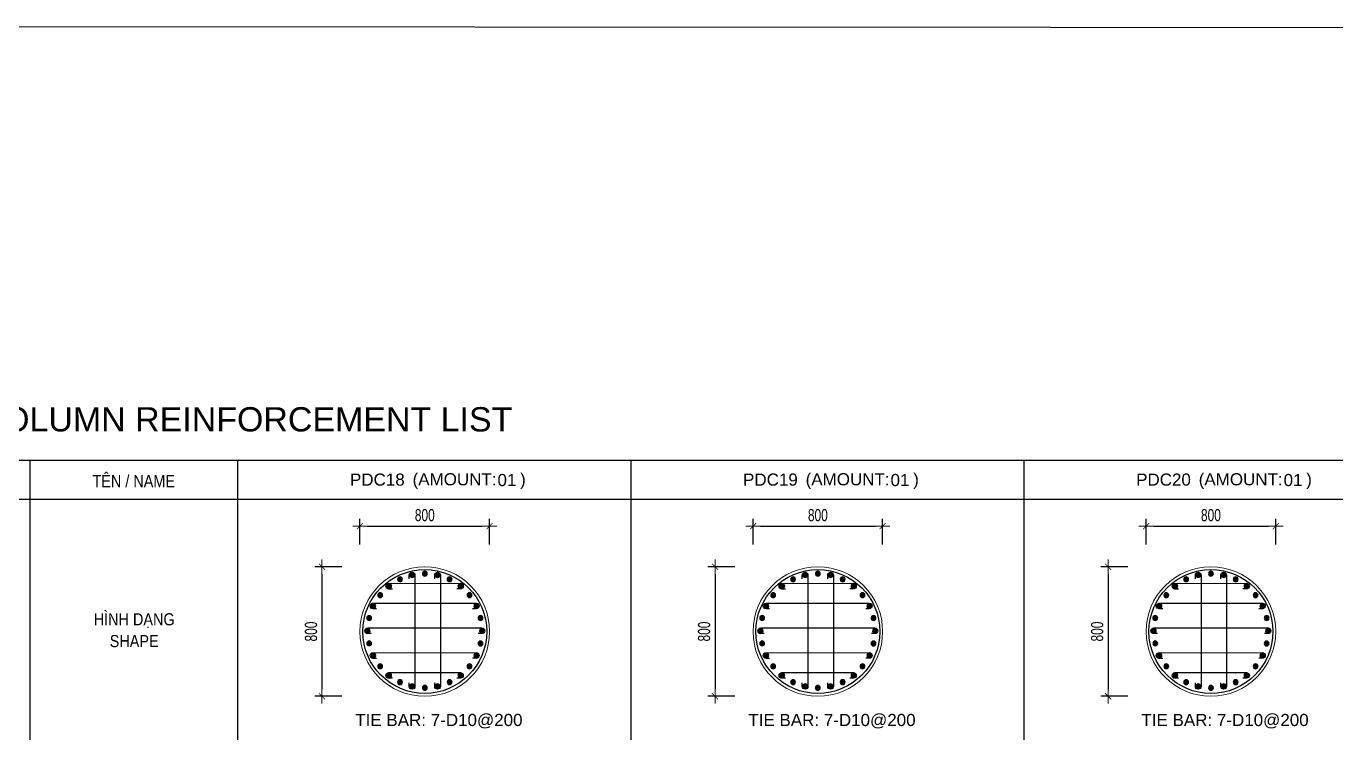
# Model space of a CAD drawing. Header units: millimetres. Extents: x 49323 to 538172, y -39336 to 181761.
# Drawn here: x 480936 to 489019, y 122442 to 126807 of the extents above; entities that cross this region are included whole.
import ezdxf
from ezdxf.enums import TextEntityAlignment as Align

# ---------------------------------------------------------------- set-up
doc = ezdxf.new("R2010")
doc.units = ezdxf.units.MM
doc.linetypes.add('CENTER2', pattern=[1.125, 0.75, -0.125, 0.125, -0.125])
doc.layers.get('Defpoints').update_dxf_attribs({"color": 151, "lineweight": 9})
for name, color, linetype in [('2', 2, 'Continuous'), ('A-ANNO-LEAD', 4, 'Continuous'), ('CEN', 1, 'CENTER2'), ('STL', 3, 'Continuous'), ('TIT1', 3, 'Continuous'), ('TXT', 3, 'Continuous')]:
    doc.layers.add(name, color=color, linetype=linetype)
for name, color, linetype, lineweight in [('NDC_S_CONTINUOUS', 3, 'Continuous', 20), ('NDC_S_DIM', 1, 'Continuous', 15), ('NDC_S_VN TEXT', 7, 'Continuous', 20)]:
    doc.layers.add(name, color=color, linetype=linetype, lineweight=lineweight)
doc.styles.add('ARIAL', font='arial.ttf', dxfattribs={"width": 0.8})
doc.styles.add('NDC_ARIAL', font='arial.ttf', dxfattribs={"width": 0.85})
doc.styles.add('NDC_DIM', font='', dxfattribs={"width": 0.75})
doc.styles.get('NDC_DIM').set_extended_font_data('Dotum')
doc.dimstyles.new('NDC_dim_30', dxfattribs={"dimscale": 30, "dimtxt": 2.5, "dimasz": 1.5, "dimexe": 1.5, "dimexo": 2.5, "dimgap": 1, "dimtad": 1, "dimdec": 0, "dimzin": 0, "dimdsep": 46, "dimtxsty": 'NDC_DIM', "dimblk": 'DIMMARK', "dimcen": 0.09, "dimdle": 1.2, "dimclrd": 1, "dimclre": 1, "dimclrt": 3, "dimadec": 0, "dimazin": 0, "dimtfac": 1, "dimtdec": 0, "dimtix": 1, "dimtofl": 0, "dimtmove": 0, "dimatfit": 3, "dimfxl": 8, "dimfxlon": 1, "dimtolj": 1, "dimtzin": 0, "dimarcsym": 0})

# ---------------------------------------------------------------- blocks, each defined once
blk = doc.blocks.new('DÁDAS')
at = {"layer": 'TIT1', "color": 2, "style": 'NDC_ARIAL'}
blk.add_text('(AMOUNT:     )', height=75, dxfattribs=at).set_placement((-42061.2, 55767.2), align=Align.MIDDLE)
blk = doc.blocks.new('DIMMARK')
at = {"layer": 'NDC_S_DIM', "color": 1}
blk.add_line((-1.5, 0), (1, 0), dxfattribs=at)
at = {"layer": 'NDC_S_DIM', "color": 2, "const_width": 0.1}
blk.add_lwpolyline([(-0.42, -0.42), (0.42, 0.42)], dxfattribs=at)
blk = doc.blocks.new('*D896')
at = {"layer": 'Defpoints', "color": 0, "ltscale": 40, "transparency": 16777216}
for p in [(488648.1, 123718.5), (487848.1, 123530.3), (488648.1, 123530.3)]:
    blk.add_point(p, dxfattribs=at)
at = {"layer": 'NDC_S_DIM', "color": 1, "lineweight": -2, "ltscale": 40, "transparency": 16777216}
for p, q in [((487848.1, 123605.3), (487848.1, 123763.5)), ((488648.1, 123605.3), (488648.1, 123763.5)), ((487893.1, 123718.5), (488603.1, 123718.5))]:
    blk.add_line(p, q, dxfattribs=at)
at = {"layer": 'NDC_S_DIM', "color": 1, "lineweight": -2, "ltscale": 40, "transparency": 16777216, "xscale": 45, "yscale": 45, "zscale": 45, "rotation": 180}
blk.add_blockref('DIMMARK', (487848.1, 123718.5), dxfattribs=at)
at = {"layer": 'NDC_S_DIM', "color": 1, "lineweight": -2, "ltscale": 40, "transparency": 16777216, "xscale": 45, "yscale": 45, "zscale": 45}
blk.add_blockref('DIMMARK', (488648.1, 123718.5), dxfattribs=at)
at = {"layer": 'NDC_S_DIM', "color": 3, "ltscale": 40, "transparency": 16777216, "insert": (488248.1, 123786.1), "char_height": 75, "attachment_point": 5, "style": 'NDC_DIM'}
blk.add_mtext('\\A1;800', dxfattribs=at)
blk = doc.blocks.new('*D897')
at = {"layer": 'Defpoints', "color": 0, "ltscale": 40, "transparency": 16777216}
for p in [(487810.9, 123467.5), (487613.6, 122667.5), (487810.9, 122667.5)]:
    blk.add_point(p, dxfattribs=at)
at = {"layer": 'NDC_S_DIM', "color": 1, "lineweight": -2, "ltscale": 40, "transparency": 16777216}
for p, q in [((487735.9, 123467.5), (487568.6, 123467.5)), ((487613.6, 123422.5), (487613.6, 122712.5)), ((487735.9, 122667.5), (487568.6, 122667.5))]:
    blk.add_line(p, q, dxfattribs=at)
at = {"layer": 'NDC_S_DIM', "color": 1, "lineweight": -2, "ltscale": 40, "transparency": 16777216, "xscale": 45, "yscale": 45, "zscale": 45}
for p, rotation in [((487613.6, 123467.5), 90), ((487613.6, 122667.5), 270)]:
    blk.add_blockref('DIMMARK', p, dxfattribs=dict(at, rotation=rotation))
at = {"layer": 'NDC_S_DIM', "color": 3, "ltscale": 40, "transparency": 16777216, "insert": (487546.1, 123067.5), "char_height": 75, "attachment_point": 5, "rotation": 90, "style": 'NDC_DIM'}
blk.add_mtext('\\A1;800', dxfattribs=at)
blk = doc.blocks.new('8')
at = {"layer": '2'}
blk.add_hatch(color=256, dxfattribs=at).paths.add_polyline_path([(20, 0, 0.386127), (2, 20), (-2, 20, 0.386127), (-20, 0, 1)])
blk.add_circle((0, 0), 20, dxfattribs=at)
blk = doc.blocks.new('5')
at = {"layer": 'CEN', "rotation": 180}
blk.add_blockref('8', (0, 0), dxfattribs=at)
blk = doc.blocks.new('*U741')
at = {"layer": 'STL', "xscale": -0.75, "yscale": 0.75, "zscale": 0.75, "rotation": 292.5000000000001}
blk.add_blockref('5', (0, 0), dxfattribs=at)
blk = doc.blocks.new('*U740')
at = {"layer": 'NDC_S_DIM', "color": 0, "linetype": 'ByBlock', "lineweight": -2, "transparency": 16777216}
for p, rotation in [((-25448.4, 37973.7), 269.9999999999987), ((-25669.3, 37900), 308.571428571427), ((-25601.8, 37941), 295.7142857142843), ((-25527, 37966), 282.8571428571415), ((-25370.1, 37963.8), 257.1428571428559), ((-25296, 37936.7), 244.2857142857131), ((-25229.7, 37893.7), 231.4285714285703), ((-25725.9, 37844.9), 321.4285714285699), ((-25174.7, 37837.1), 218.5714285714274), ((-25768.8, 37778.7), 334.2857142857127), ((-25133.6, 37769.7), 205.7142857142847), ((-25796, 37704.6), 347.1428571428555), ((-25108.6, 37694.8), 192.8571428571419), ((-25100.9, 37616.2), 180), ((-25798.2, 37547.7), 12.8571428571428), ((-25110.9, 37537.9), 167.1428571428563), ((-25773.2, 37472.8), 25.71428571428561), ((-25732.1, 37405.4), 38.57142857142841), ((-25138, 37463.8), 154.2857142857135), ((-25677.1, 37348.8), 51.42857142857117), ((-25237.5, 37342.5), 128.5714285714279), ((-25180.9, 37397.6), 141.4285714285707), ((-25610.9, 37305.8), 64.28571428571395), ((-25536.7, 37278.7), 77.14285714285676), ((-25458.4, 37268.7), 89.99999999999955), ((-25379.8, 37276.5), 102.8571428571423), ((-25305, 37301.5), 115.7142857142852)]:
    blk.add_blockref('*U741', p, dxfattribs=dict(at, rotation=rotation))
blk.add_blockref('*U741', (-25805.9, 37626.2), dxfattribs=at)
blk = doc.blocks.new('*D906')
at = {"layer": 'Defpoints', "color": 0, "ltscale": 40, "transparency": 16777216}
for p in [(486222, 123718.5), (485422, 123530.3), (486222, 123530.3)]:
    blk.add_point(p, dxfattribs=at)
at = {"layer": 'NDC_S_DIM', "color": 1, "lineweight": -2, "ltscale": 40, "transparency": 16777216}
for p, q in [((485422, 123605.3), (485422, 123763.5)), ((486222, 123605.3), (486222, 123763.5)), ((485467, 123718.5), (486177, 123718.5))]:
    blk.add_line(p, q, dxfattribs=at)
at = {"layer": 'NDC_S_DIM', "color": 1, "lineweight": -2, "ltscale": 40, "transparency": 16777216, "xscale": 45, "yscale": 45, "zscale": 45, "rotation": 180}
blk.add_blockref('DIMMARK', (485422, 123718.5), dxfattribs=at)
at = {"layer": 'NDC_S_DIM', "color": 1, "lineweight": -2, "ltscale": 40, "transparency": 16777216, "xscale": 45, "yscale": 45, "zscale": 45}
blk.add_blockref('DIMMARK', (486222, 123718.5), dxfattribs=at)
at = {"layer": 'NDC_S_DIM', "color": 3, "ltscale": 40, "transparency": 16777216, "insert": (485822, 123786.1), "char_height": 75, "attachment_point": 5, "style": 'NDC_DIM'}
blk.add_mtext('\\A1;800', dxfattribs=at)
blk = doc.blocks.new('*D907')
at = {"layer": 'Defpoints', "color": 0, "ltscale": 40, "transparency": 16777216}
for p in [(485384.9, 123467.5), (485187.5, 122667.5), (485384.9, 122667.5)]:
    blk.add_point(p, dxfattribs=at)
at = {"layer": 'NDC_S_DIM', "color": 1, "lineweight": -2, "ltscale": 40, "transparency": 16777216}
for p, q in [((485309.9, 123467.5), (485142.5, 123467.5)), ((485187.5, 123422.5), (485187.5, 122712.5)), ((485309.9, 122667.5), (485142.5, 122667.5))]:
    blk.add_line(p, q, dxfattribs=at)
at = {"layer": 'NDC_S_DIM', "color": 1, "lineweight": -2, "ltscale": 40, "transparency": 16777216, "xscale": 45, "yscale": 45, "zscale": 45}
for p, rotation in [((485187.5, 123467.5), 90), ((485187.5, 122667.5), 270)]:
    blk.add_blockref('DIMMARK', p, dxfattribs=dict(at, rotation=rotation))
at = {"layer": 'NDC_S_DIM', "color": 3, "ltscale": 40, "transparency": 16777216, "insert": (485120, 123067.5), "char_height": 75, "attachment_point": 5, "rotation": 90, "style": 'NDC_DIM'}
blk.add_mtext('\\A1;800', dxfattribs=at)
blk = doc.blocks.new('*U731')
at = {"layer": 'STL', "xscale": -0.75, "yscale": 0.75, "zscale": 0.75, "rotation": 292.5000000000001}
blk.add_blockref('5', (0, 0), dxfattribs=at)
blk = doc.blocks.new('*U730')
at = {"layer": 'NDC_S_DIM', "color": 0, "linetype": 'ByBlock', "lineweight": -2, "transparency": 16777216}
for p, rotation in [((-25448.4, 37973.7), 269.9999999999987), ((-25669.3, 37900), 308.571428571427), ((-25601.8, 37941), 295.7142857142843), ((-25527, 37966), 282.8571428571415), ((-25370.1, 37963.8), 257.1428571428559), ((-25296, 37936.7), 244.2857142857131), ((-25229.7, 37893.7), 231.4285714285703), ((-25725.9, 37844.9), 321.4285714285699), ((-25174.7, 37837.1), 218.5714285714274), ((-25768.8, 37778.7), 334.2857142857127), ((-25133.6, 37769.7), 205.7142857142847), ((-25796, 37704.6), 347.1428571428555), ((-25108.6, 37694.8), 192.8571428571419), ((-25100.9, 37616.2), 180), ((-25798.2, 37547.7), 12.8571428571428), ((-25110.9, 37537.9), 167.1428571428563), ((-25773.2, 37472.8), 25.71428571428561), ((-25732.1, 37405.4), 38.57142857142841), ((-25138, 37463.8), 154.2857142857135), ((-25677.1, 37348.8), 51.42857142857117), ((-25237.5, 37342.5), 128.5714285714279), ((-25180.9, 37397.6), 141.4285714285707), ((-25610.9, 37305.8), 64.28571428571395), ((-25536.7, 37278.7), 77.14285714285676), ((-25458.4, 37268.7), 89.99999999999955), ((-25379.8, 37276.5), 102.8571428571423), ((-25305, 37301.5), 115.7142857142852)]:
    blk.add_blockref('*U731', p, dxfattribs=dict(at, rotation=rotation))
blk.add_blockref('*U731', (-25805.9, 37626.2), dxfattribs=at)
blk = doc.blocks.new('*D908')
at = {"layer": 'Defpoints', "color": 0, "ltscale": 40, "transparency": 16777216}
for p in [(483795.9, 123718.5), (482995.9, 123530.3), (483795.9, 123530.3)]:
    blk.add_point(p, dxfattribs=at)
at = {"layer": 'NDC_S_DIM', "color": 1, "lineweight": -2, "ltscale": 40, "transparency": 16777216}
for p, q in [((482995.9, 123605.3), (482995.9, 123763.5)), ((483795.9, 123605.3), (483795.9, 123763.5)), ((483040.9, 123718.5), (483750.9, 123718.5))]:
    blk.add_line(p, q, dxfattribs=at)
at = {"layer": 'NDC_S_DIM', "color": 1, "lineweight": -2, "ltscale": 40, "transparency": 16777216, "xscale": 45, "yscale": 45, "zscale": 45, "rotation": 180}
blk.add_blockref('DIMMARK', (482995.9, 123718.5), dxfattribs=at)
at = {"layer": 'NDC_S_DIM', "color": 1, "lineweight": -2, "ltscale": 40, "transparency": 16777216, "xscale": 45, "yscale": 45, "zscale": 45}
blk.add_blockref('DIMMARK', (483795.9, 123718.5), dxfattribs=at)
at = {"layer": 'NDC_S_DIM', "color": 3, "ltscale": 40, "transparency": 16777216, "insert": (483395.9, 123786.1), "char_height": 75, "attachment_point": 5, "style": 'NDC_DIM'}
blk.add_mtext('\\A1;800', dxfattribs=at)
blk = doc.blocks.new('*D909')
at = {"layer": 'Defpoints', "color": 0, "ltscale": 40, "transparency": 16777216}
for p in [(482958.8, 123467.5), (482761.4, 122667.5), (482958.8, 122667.5)]:
    blk.add_point(p, dxfattribs=at)
at = {"layer": 'NDC_S_DIM', "color": 1, "lineweight": -2, "ltscale": 40, "transparency": 16777216}
for p, q in [((482883.8, 123467.5), (482716.4, 123467.5)), ((482761.4, 123422.5), (482761.4, 122712.5)), ((482883.8, 122667.5), (482716.4, 122667.5))]:
    blk.add_line(p, q, dxfattribs=at)
at = {"layer": 'NDC_S_DIM', "color": 1, "lineweight": -2, "ltscale": 40, "transparency": 16777216, "xscale": 45, "yscale": 45, "zscale": 45}
for p, rotation in [((482761.4, 123467.5), 90), ((482761.4, 122667.5), 270)]:
    blk.add_blockref('DIMMARK', p, dxfattribs=dict(at, rotation=rotation))
at = {"layer": 'NDC_S_DIM', "color": 3, "ltscale": 40, "transparency": 16777216, "insert": (482693.9, 123067.5), "char_height": 75, "attachment_point": 5, "rotation": 90, "style": 'NDC_DIM'}
blk.add_mtext('\\A1;800', dxfattribs=at)
blk = doc.blocks.new('*U733')
at = {"layer": 'STL', "xscale": -0.75, "yscale": 0.75, "zscale": 0.75, "rotation": 292.5000000000001}
blk.add_blockref('5', (0, 0), dxfattribs=at)
blk = doc.blocks.new('*U732')
at = {"layer": 'NDC_S_DIM', "color": 0, "linetype": 'ByBlock', "lineweight": -2, "transparency": 16777216}
for p, rotation in [((-25448.4, 37973.7), 269.9999999999987), ((-25669.3, 37900), 308.571428571427), ((-25601.8, 37941), 295.7142857142843), ((-25527, 37966), 282.8571428571415), ((-25370.1, 37963.8), 257.1428571428559), ((-25296, 37936.7), 244.2857142857131), ((-25229.7, 37893.7), 231.4285714285703), ((-25725.9, 37844.9), 321.4285714285699), ((-25174.7, 37837.1), 218.5714285714274), ((-25768.8, 37778.7), 334.2857142857127), ((-25133.6, 37769.7), 205.7142857142847), ((-25796, 37704.6), 347.1428571428555), ((-25108.6, 37694.8), 192.8571428571419), ((-25100.9, 37616.2), 180), ((-25798.2, 37547.7), 12.8571428571428), ((-25110.9, 37537.9), 167.1428571428563), ((-25773.2, 37472.8), 25.71428571428561), ((-25732.1, 37405.4), 38.57142857142841), ((-25138, 37463.8), 154.2857142857135), ((-25677.1, 37348.8), 51.42857142857117), ((-25237.5, 37342.5), 128.5714285714279), ((-25180.9, 37397.6), 141.4285714285707), ((-25610.9, 37305.8), 64.28571428571395), ((-25536.7, 37278.7), 77.14285714285676), ((-25458.4, 37268.7), 89.99999999999955), ((-25379.8, 37276.5), 102.8571428571423), ((-25305, 37301.5), 115.7142857142852)]:
    blk.add_blockref('*U733', p, dxfattribs=dict(at, rotation=rotation))
blk.add_blockref('*U733', (-25805.9, 37626.2), dxfattribs=at)

msp = doc.modelspace()

# ---------------------------------------------------------------- linework, layer by layer
at = {"layer": '2', "elevation": 0}
for points in [[(483300, 123394), (483300, 123416.1, -1), (483335, 123416.1), (483335, 122728.8, -1), (483300, 122728.8), (483300, 122750.9)], [(483456.9, 123394), (483456.9, 123416.1, -1), (483491.9, 123416.1), (483491.9, 122728.8, -1), (483456.9, 122728.8), (483456.9, 122750.9)], [(485726.1, 123394), (485726.1, 123416.1, -1), (485761.1, 123416.1), (485761.1, 122728.8, -1), (485726.1, 122728.8), (485726.1, 122750.9)], [(485883, 123394), (485883, 123416.1, -1), (485918, 123416.1), (485918, 122728.8, -1), (485883, 122728.8), (485883, 122750.9)], [(488152.2, 123394), (488152.2, 123416.1, -1), (488187.2, 123416.1), (488187.2, 122728.8, -1), (488152.2, 122728.8), (488152.2, 122750.9)], [(488309.1, 123394), (488309.1, 123416.1, -1), (488344.1, 123416.1), (488344.1, 122728.8, -1), (488309.1, 122728.8), (488309.1, 122750.9)], [(483196.1, 123330.1), (483174, 123330.1, -1), (483174, 123365.1), (483615.8, 123365.6, -1), (483615.8, 123330.6), (483593.6, 123330.6)], [(485622.2, 123330.1), (485600.1, 123330.1, -1), (485600.1, 123365.1), (486041.8, 123365.6, -1), (486041.8, 123330.6), (486019.7, 123330.6)], [(488048.3, 123330.1), (488026.2, 123330.1, -1), (488026.2, 123365.1), (488467.9, 123365.6, -1), (488467.9, 123330.6), (488445.8, 123330.6)], [(483098.3, 123207.4), (483076.2, 123207.4, -1), (483076.2, 123242.4), (483713.6, 123242.9, -1), (483713.6, 123207.9), (483691.4, 123207.9)], [(485524.4, 123207.4), (485502.2, 123207.4, -1), (485502.2, 123242.4), (486139.7, 123242.9, -1), (486139.7, 123207.9), (486117.5, 123207.9)], [(487950.5, 123207.4), (487928.3, 123207.4, -1), (487928.3, 123242.4), (488565.8, 123242.9, -1), (488565.8, 123207.9), (488543.6, 123207.9)], [(483065.6, 123054.9), (483043.4, 123054.9, -1), (483043.4, 123090), (483748.4, 123090, -1), (483748.4, 123054.9), (483726.3, 123054.9)], [(485491.6, 123054.9), (485469.5, 123054.9, -1), (485469.5, 123090), (486174.5, 123090, -1), (486174.5, 123054.9), (486152.4, 123054.9)], [(487917.7, 123054.9), (487895.6, 123054.9, -1), (487895.6, 123090), (488600.6, 123090, -1), (488600.6, 123054.9), (488578.5, 123054.9)], [(483098.3, 122901.5), (483076.2, 122901.5, -1), (483076.2, 122936.5), (483713.6, 122937, -1), (483713.6, 122902), (483691.4, 122902)], [(485524.4, 122901.5), (485502.2, 122901.5, -1), (485502.2, 122936.5), (486139.7, 122937, -1), (486139.7, 122902), (486117.5, 122902)], [(487950.5, 122901.5), (487928.3, 122901.5, -1), (487928.3, 122936.5), (488565.8, 122937, -1), (488565.8, 122902), (488543.6, 122902)], [(483196.1, 122778.8), (483174, 122778.8, -1), (483174, 122813.9), (483615.8, 122814.3, -1), (483615.8, 122779.3), (483593.6, 122779.3)], [(485622.2, 122778.8), (485600.1, 122778.8, -1), (485600.1, 122813.9), (486041.8, 122814.3, -1), (486041.8, 122779.3), (486019.7, 122779.3)], [(488048.3, 122778.8), (488026.2, 122778.8, -1), (488026.2, 122813.9), (488467.9, 122814.3, -1), (488467.9, 122779.3), (488445.8, 122779.3)]]:
    msp.add_lwpolyline(points, format="xyb", dxfattribs=at)
at = {"layer": '2', "lineweight": -2, "ltscale": 1000}
for centre in [(483395.9, 123067.5), (485822, 123067.5), (488248.1, 123067.5)]:
    msp.add_circle(centre, 382.5, dxfattribs=at)
at = {"layer": 'A-ANNO-LEAD'}
msp.add_lwpolyline([(473036.9, 110187), (494371.9, 110173.8), (494371.9, 126793.8), (473036.9, 126807)], close=True, dxfattribs=at)
at = {"layer": 'NDC_S_CONTINUOUS', "ltscale": 70}
for centre in [(483395.9, 123067.5), (485822, 123067.5), (488248.1, 123067.5)]:
    msp.add_circle(centre, 400, dxfattribs=at)
at = {"layer": 'TIT1', "color": 2}
msp.add_line((480329.7, 124126.1), (494371.9, 124126.1), dxfattribs=at)
at = {"layer": 'TIT1'}
for p, q in [((480957.5, 124126.1), (480957.5, 114802.1)), ((482241.4, 114802.1), (482241.4, 124126.1)), ((484667.5, 124126.1), (484667.5, 114802.1)), ((487093.6, 124126.1), (487093.6, 114802.1)), ((480329.7, 123886.1), (494371.9, 123886.1))]:
    msp.add_line(p, q, dxfattribs=at)

# ---------------------------------------------------------------- block references
at = {"layer": 'NDC_S_DIM'}
for p in [(525731, 68231.6), (528157.1, 68231.6), (530583.2, 68231.6)]:
    msp.add_blockref('DÁDAS', p, dxfattribs=at)
at = {"layer": 'NDC_S_DIM', "rotation": 0.8126515942541631}
for name, p in [('*U732', (509380.4, 85816)), ('*U730', (511806.5, 85816)), ('*U740', (514232.6, 85816))]:
    msp.add_blockref(name, p, dxfattribs=at)

# ---------------------------------------------------------------- texts
at = {"layer": 'NDC_S_VN TEXT', "style": 'NDC_ARIAL', "width": 0.85}
msp.add_text('HÌNH DẠNG', height=75, dxfattribs=at).set_placement((481602.2, 123144.7), align=Align.MIDDLE)
at = {"layer": 'TIT1', "style": 'NDC_ARIAL', "width": 0.85}
for s, p in [('TÊN / NAME', (481599.6, 124006.1)), ('SHAPE', (481602.2, 123008.5))]:
    msp.add_text(s, height=75, dxfattribs=at).set_placement(p, align=Align.MIDDLE)
at = {"layer": 'TIT1', "color": 2, "style": 'NDC_ARIAL'}
for s, p in [('PDC18', (483103.2, 124006.1)), ('01', (483903, 124003.4)), ('PDC19', (485529.3, 124006.1)), ('01', (486329.1, 124003.4)), ('PDC20', (487955.4, 124006.1)), ('01', (488755.2, 124003.4))]:
    msp.add_text(s, height=75, dxfattribs=at).set_placement(p, align=Align.MIDDLE)
at = {"layer": 'TIT1', "style": 'NDC_ARIAL'}
for p in [(483483.1, 122515.6), (485909.2, 122515.6), (488335.3, 122515.6)]:
    msp.add_text('TIE BAR: 7-D10@200', height=75, dxfattribs=at).set_placement(p, align=Align.MIDDLE)
at = {"layer": 'TXT', "color": 3, "style": 'ARIAL'}
msp.add_text('COLUMN REINFORCEMENT LIST', height=150, dxfattribs=at).set_placement((480641.9, 124303.4))

# ---------------------------------------------------------------- dimensions: what is measured, and where the dimension line sits
at = {"layer": 'NDC_S_DIM', "ltscale": 40}
for base, p1, p2, picture, middle in [((483795.9, 123718.5), (482995.9, 123530.3), (483795.9, 123530.3), '*D908', (483395.9, 123786.1)), ((486222, 123718.5), (485422, 123530.3), (486222, 123530.3), '*D906', (485822, 123786.1)), ((488648.1, 123718.5), (487848.1, 123530.3), (488648.1, 123530.3), '*D896', (488248.1, 123786.1))]:
    dim = msp.add_linear_dim(base=base, p1=p1, p2=p2, dimstyle='NDC_dim_30', dxfattribs=at)
    dim.commit()
    dim.dimension.update_dxf_attribs({"geometry": picture, "text_midpoint": middle})
for base, p1, p2, picture, middle in [((482761.4, 122667.5), (482958.8, 123467.5), (482958.8, 122667.5), '*D909', (482693.9, 123067.5)), ((485187.5, 122667.5), (485384.9, 123467.5), (485384.9, 122667.5), '*D907', (485120, 123067.5)), ((487613.6, 122667.5), (487810.9, 123467.5), (487810.9, 122667.5), '*D897', (487546.1, 123067.5))]:
    dim = msp.add_linear_dim(base=base, p1=p1, p2=p2, angle=90, dimstyle='NDC_dim_30', dxfattribs=at)
    dim.commit()
    dim.dimension.update_dxf_attribs({"geometry": picture, "text_midpoint": middle})

doc.saveas('drawing.dxf')
